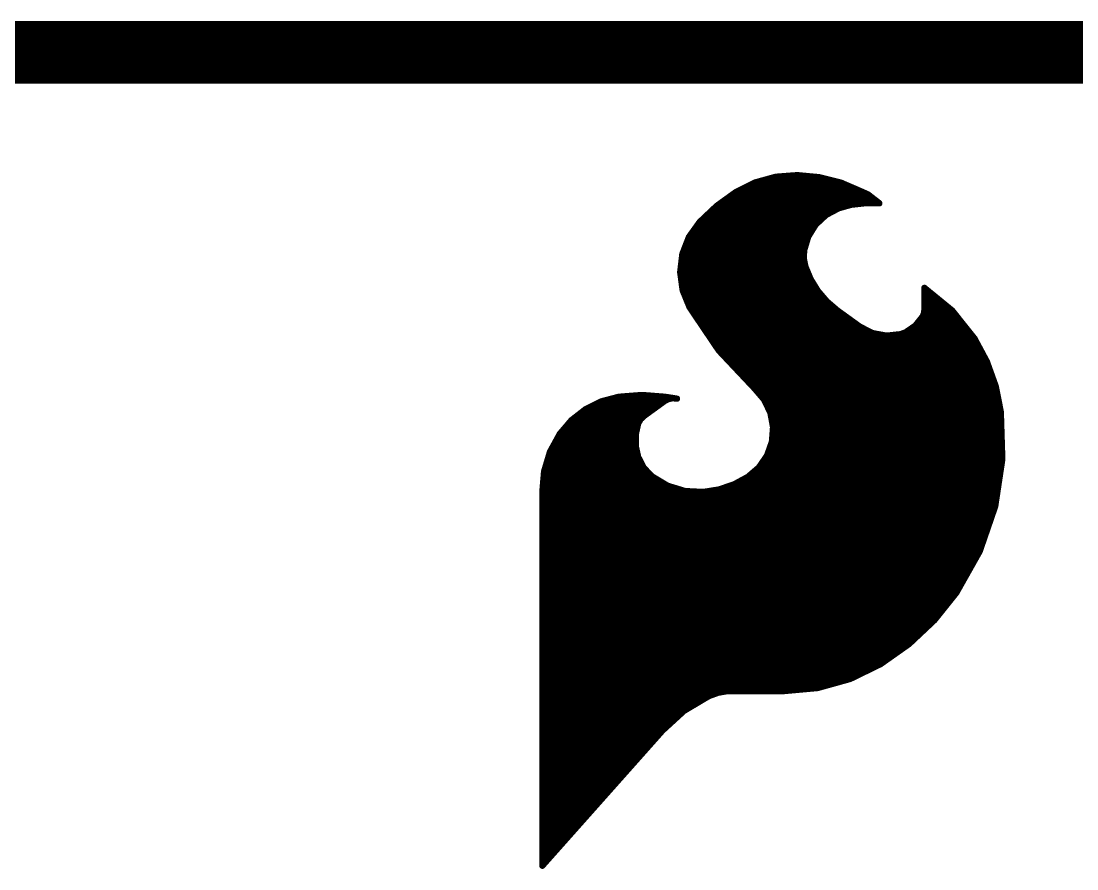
# Model space of a CAD drawing. Extents: x -30 to 77, y -19 to 28.
# Drawn here: x 10.206 to 14.487, y 24.628 to 28.067 of the extents above; entities that cross this region are included whole.
import ezdxf

# ---------------------------------------------------------------- set-up
doc = ezdxf.new("R2010")
doc.units = 0
for name, color, linetype in [('1', 12, 'CONTINUOUS'), ('16', 132, 'CONTINUOUS'), ('20', 53, 'CONTINUOUS'), ('21', 41, 'CONTINUOUS'), ('23', 53, 'CONTINUOUS')]:
    doc.layers.add(name, color=color, linetype=linetype)

msp = doc.modelspace()

# ---------------------------------------------------------------- linework, layer by layer
at = {"layer": '1', "const_width": 0.254}
msp.add_lwpolyline([(0, 27.94), (22.86, 27.94)], dxfattribs=at)
at = {"layer": '16', "const_width": 0.254}
msp.add_lwpolyline([(0, 27.94), (22.86, 27.94)], dxfattribs=at)
at = {"layer": '20', "const_width": 0.2032}
msp.add_lwpolyline([(0, 27.94), (22.86, 27.94)], dxfattribs=at)
at = {"layer": '21', "const_width": 0.0254}
for points in [[(13.2659, 27.4356), (13.1819, 27.4124)], [(13.253, 27.432), (13.4494, 27.432)], [(13.3528, 27.4422), (13.2659, 27.4356)], [(13.4428, 27.4337), (13.3528, 27.4422)], [(13.5306, 27.4117), (13.4428, 27.4337)], [(13.1819, 27.4124), (13.1039, 27.3736)], [(13.1702, 27.4066), (13.5421, 27.4066)], [(13.5535, 27.4015), (13.5306, 27.4117)], [(13.5891, 27.3863), (13.5535, 27.4015)], [(13.1039, 27.3736), (13.0262, 27.3176)], [(13.0792, 27.3558), (13.6504, 27.3558)], [(13.1192, 27.3812), (13.6007, 27.3812)], [(13.6395, 27.3642), (13.5891, 27.3863)], [(13.683, 27.3304), (13.6395, 27.3642)], [(13.0262, 27.3176), (12.9566, 27.2517)], [(13.0129, 27.305), (13.5158, 27.305)], [(13.044, 27.3304), (13.683, 27.3304)], [(13.4697, 27.2805), (13.5205, 27.3075)], [(13.5205, 27.3075), (13.5717, 27.322)], [(13.5717, 27.322), (13.6246, 27.3279)], [(13.6246, 27.3279), (13.6856, 27.3279)], [(13.6855, 27.3279), (13.683, 27.3304)], [(13.6856, 27.3279), (13.6855, 27.3279)], [(12.9861, 27.2796), (13.4687, 27.2796)], [(13.4277, 27.2413), (13.4697, 27.2805)], [(12.9566, 27.2517), (12.9135, 27.1913)], [(12.9402, 27.2288), (13.42, 27.2288)], [(12.9592, 27.2542), (13.4416, 27.2542)], [(13.3974, 27.1924), (13.4277, 27.2413)], [(12.9135, 27.1913), (12.8867, 27.1221)], [(12.9083, 27.178), (13.393, 27.178)], [(12.9221, 27.2034), (13.4042, 27.2034)], [(13.3808, 27.1374), (13.3974, 27.1924)], [(12.8985, 27.1526), (13.3854, 27.1526)], [(13.3794, 27.104), (13.3808, 27.1374)], [(12.8867, 27.1221), (12.8781, 27.0484)], [(12.8843, 27.1018), (13.3798, 27.1018)], [(12.8887, 27.1272), (13.3804, 27.1272)], [(13.3859, 27.0713), (13.3794, 27.104)], [(12.8781, 27.0484), (12.888, 26.9749)], [(12.8784, 27.051), (13.3944, 27.051)], [(12.8814, 27.0764), (13.3849, 27.0764)], [(13.4074, 27.0198), (13.3859, 27.0713)], [(12.8812, 27.0256), (13.405, 27.0256)], [(13.4367, 26.9723), (13.4074, 27.0198)], [(12.8846, 27.0002), (13.4195, 27.0002)], [(12.888, 26.9749), (12.916, 26.9062)], [(12.8881, 26.9748), (13.4352, 26.9748)], [(13.473, 26.9299), (13.4367, 26.9723)], [(13.9811, 26.8929), (13.8685, 26.985)], [(13.8685, 26.985), (13.8685, 26.8961)], [(13.8685, 26.9748), (13.881, 26.9748)], [(12.8984, 26.9494), (13.4563, 26.9494)], [(12.9088, 26.924), (13.4799, 26.924)], [(13.5154, 26.8935), (13.473, 26.9299)], [(13.8685, 26.9494), (13.912, 26.9494)], [(13.8685, 26.924), (13.9431, 26.924)], [(12.916, 26.9062), (13.0346, 26.7304)], [(12.9211, 26.8986), (13.5095, 26.8986)], [(13.6068, 26.8275), (13.5154, 26.8935)], [(13.8665, 26.8816), (13.8608, 26.8681)], [(13.8685, 26.8961), (13.8665, 26.8816)], [(13.8685, 26.8986), (13.9741, 26.8986)], [(14.0717, 26.7792), (13.9811, 26.8929)], [(12.9383, 26.8732), (13.5435, 26.8732)], [(12.9554, 26.8478), (13.5787, 26.8478)], [(13.8312, 26.8314), (13.7923, 26.8046)], [(13.8608, 26.8681), (13.8312, 26.8314)], [(13.8444, 26.8478), (14.017, 26.8478)], [(13.863, 26.8732), (13.9968, 26.8732)], [(12.9725, 26.8224), (13.6168, 26.8224)], [(12.9897, 26.797), (13.6814, 26.797)], [(13.6581, 26.8013), (13.6068, 26.8275)], [(13.7147, 26.7909), (13.6581, 26.8013)], [(13.7719, 26.797), (13.7147, 26.7909)], [(13.7923, 26.8046), (13.7719, 26.797)], [(13.7719, 26.797), (14.0575, 26.797)], [(13.8181, 26.8224), (14.0373, 26.8224)], [(13.0068, 26.7716), (14.0758, 26.7716)], [(13.0239, 26.7462), (14.0894, 26.7462)], [(14.1218, 26.6858), (14.0717, 26.7792)], [(13.0346, 26.7304), (13.1801, 26.576)], [(13.0436, 26.7208), (14.1031, 26.7208)], [(13.0676, 26.6954), (14.1167, 26.6954)], [(13.0915, 26.67), (14.1275, 26.67)], [(14.1576, 26.586), (14.1218, 26.6858)], [(13.1154, 26.6446), (14.1366, 26.6446)], [(13.1394, 26.6192), (14.1457, 26.6192)], [(13.1633, 26.5938), (14.1548, 26.5938)], [(13.1801, 26.576), (13.2184, 26.5311)], [(14.1783, 26.482), (14.1576, 26.586)], [(12.6289, 26.543), (12.559, 26.5246)], [(12.7229, 26.5504), (12.6289, 26.543)], [(12.6289, 26.543), (12.8169, 26.543)], [(12.8169, 26.543), (12.7229, 26.5504)], [(12.8144, 26.5252), (12.8301, 26.5336)], [(12.8652, 26.5354), (12.8169, 26.543)], [(12.8301, 26.5336), (12.8475, 26.5371)], [(12.8475, 26.5371), (12.8652, 26.5354)], [(13.1866, 26.5684), (14.1611, 26.5684)], [(13.2082, 26.543), (14.1662, 26.543)], [(13.2184, 26.5311), (13.2439, 26.4778)], [(12.4942, 26.4925), (12.4372, 26.4481)], [(12.4938, 26.4922), (12.7689, 26.4922)], [(12.559, 26.5246), (12.4942, 26.4925)], [(12.5449, 26.5176), (12.8039, 26.5176)], [(12.7305, 26.4643), (12.8144, 26.5252)], [(13.2248, 26.5176), (14.1712, 26.5176)], [(13.237, 26.4922), (14.1763, 26.4922)], [(12.4372, 26.4481), (12.3902, 26.3931)], [(12.4612, 26.4668), (12.7339, 26.4668)], [(12.7077, 26.4338), (12.7167, 26.4509)], [(12.7167, 26.4509), (12.7305, 26.4643)], [(13.2439, 26.4778), (13.2546, 26.4197)], [(13.2459, 26.4668), (14.1788, 26.4668)], [(14.1843, 26.2892), (14.1783, 26.482)], [(12.4098, 26.416), (12.7037, 26.416)], [(12.4314, 26.4414), (12.7117, 26.4414)], [(12.6978, 26.3893), (12.7077, 26.4338)], [(13.2546, 26.4197), (13.25, 26.3608)], [(13.2506, 26.4414), (14.1796, 26.4414)], [(13.2544, 26.416), (14.1804, 26.416)], [(12.3902, 26.3931), (12.3501, 26.3199)], [(12.3749, 26.3652), (12.6978, 26.3652)], [(12.3888, 26.3906), (12.6981, 26.3906)], [(12.6978, 26.3437), (12.6978, 26.3893)], [(13.25, 26.3608), (13.2304, 26.3051)], [(13.2504, 26.3652), (14.182, 26.3652)], [(13.2524, 26.3906), (14.1812, 26.3906)], [(12.3501, 26.3199), (12.3261, 26.24)], [(12.361, 26.3398), (12.6986, 26.3398)], [(12.7077, 26.2992), (12.6978, 26.3437)], [(13.2426, 26.3398), (14.1828, 26.3398)], [(12.3408, 26.289), (12.7129, 26.289)], [(12.3484, 26.3144), (12.7043, 26.3144)], [(12.7299, 26.2558), (12.7077, 26.2992)], [(13.2304, 26.3051), (13.197, 26.2564)], [(13.2194, 26.289), (14.1843, 26.289)], [(13.2337, 26.3144), (14.1835, 26.3144)], [(14.1555, 26.0985), (14.1843, 26.2892)], [(12.3261, 26.24), (12.3191, 26.1569)], [(12.3259, 26.2382), (12.7467, 26.2382)], [(12.3331, 26.2636), (12.7259, 26.2636)], [(12.7636, 26.2204), (12.7299, 26.2558)], [(13.197, 26.2564), (13.1522, 26.2179)], [(13.1759, 26.2382), (14.1766, 26.2382)], [(13.202, 26.2636), (14.1805, 26.2636)], [(12.3238, 26.2128), (12.7762, 26.2128)], [(12.827, 26.1822), (12.7636, 26.2204)], [(13.1522, 26.2179), (13.0958, 26.1875)], [(13.1427, 26.2128), (14.1728, 26.2128)], [(12.3191, 26.1569), (12.3191, 24.6405)], [(12.3195, 26.162), (12.8932, 26.162)], [(12.3217, 26.1874), (12.8184, 26.1874)], [(12.8978, 26.1606), (12.827, 26.1822)], [(12.9718, 26.1569), (12.8978, 26.1606)], [(13.0351, 26.167), (12.9718, 26.1569)], [(13.0038, 26.162), (14.1651, 26.162)], [(13.0958, 26.1875), (13.0351, 26.167)], [(13.0955, 26.1874), (14.1689, 26.1874)], [(12.3191, 26.1366), (14.1612, 26.1366)], [(12.3191, 26.1112), (14.1574, 26.1112)], [(12.3191, 26.0858), (14.1511, 26.0858)], [(12.3191, 26.0604), (14.1424, 26.0604)], [(14.0927, 25.9161), (14.1555, 26.0985)], [(12.3191, 26.035), (14.1336, 26.035)], [(12.3191, 26.0096), (14.1249, 26.0096)], [(12.3191, 25.9842), (14.1161, 25.9842)], [(12.3191, 25.9588), (14.1074, 25.9588)], [(12.3191, 25.9334), (14.0986, 25.9334)], [(12.3191, 25.908), (14.0881, 25.908)], [(13.998, 25.748), (14.0927, 25.9161)], [(12.3191, 25.8826), (14.0738, 25.8826)], [(12.3191, 25.8572), (14.0595, 25.8572)], [(12.3191, 25.8318), (14.0452, 25.8318)], [(12.3191, 25.8064), (14.0309, 25.8064)], [(12.3191, 25.781), (14.0166, 25.781)], [(12.3191, 25.7556), (14.0023, 25.7556)], [(12.3191, 25.7302), (13.9838, 25.7302)], [(13.9096, 25.6373), (13.998, 25.748)], [(12.3191, 25.7048), (13.9635, 25.7048)], [(12.3191, 25.6794), (13.9432, 25.6794)], [(12.3191, 25.654), (13.9229, 25.654)], [(13.8064, 25.5401), (13.9096, 25.6373)], [(12.3191, 25.6286), (13.9003, 25.6286)], [(12.3191, 25.6032), (13.8734, 25.6032)], [(12.3191, 25.5778), (13.8464, 25.5778)], [(12.3191, 25.5524), (13.8195, 25.5524)], [(12.3191, 25.527), (13.7879, 25.527)], [(13.6907, 25.4584), (13.8064, 25.5401)], [(12.3191, 25.5016), (13.7519, 25.5016)], [(12.3191, 25.4762), (13.7159, 25.4762)], [(12.3191, 25.4508), (13.6751, 25.4508)], [(12.3191, 25.4254), (13.623, 25.4254)], [(13.5677, 25.3984), (13.6907, 25.4584)], [(12.3191, 25.4), (13.5709, 25.4)], [(13.4358, 25.3616), (13.5677, 25.3984)], [(12.3191, 25.3746), (13.4824, 25.3746)], [(12.3191, 25.3492), (13.2995, 25.3492)], [(12.9947, 25.3289), (13.0319, 25.3424)], [(13.0319, 25.3424), (13.0709, 25.3492)], [(13.0709, 25.3492), (13.2995, 25.3492)], [(13.2995, 25.3492), (13.4358, 25.3616)], [(12.3191, 25.3238), (12.9861, 25.3238)], [(12.3191, 25.2984), (12.9434, 25.2984)], [(12.8935, 25.2687), (12.9947, 25.3289)], [(12.3191, 25.273), (12.9007, 25.273)], [(12.3191, 25.2476), (12.8704, 25.2476)], [(12.8067, 25.1892), (12.8935, 25.2687)], [(12.3191, 25.2222), (12.8427, 25.2222)], [(12.3191, 25.1968), (12.815, 25.1968)], [(12.3191, 24.6405), (12.8067, 25.1892)], [(12.3191, 25.1714), (12.7909, 25.1714)], [(12.3191, 25.146), (12.7683, 25.146)], [(12.3191, 25.1206), (12.7457, 25.1206)], [(12.3191, 25.0952), (12.7232, 25.0952)], [(12.3191, 25.0698), (12.7006, 25.0698)], [(12.3191, 25.0444), (12.678, 25.0444)], [(12.3191, 25.019), (12.6555, 25.019)], [(12.3191, 24.9936), (12.6329, 24.9936)], [(12.3191, 24.9682), (12.6103, 24.9682)], [(12.3191, 24.9428), (12.5877, 24.9428)], [(12.3191, 24.9174), (12.5652, 24.9174)], [(12.3191, 24.892), (12.5426, 24.892)], [(12.3191, 24.8666), (12.52, 24.8666)], [(12.3191, 24.8412), (12.4975, 24.8412)], [(12.3191, 24.8158), (12.4749, 24.8158)], [(12.3191, 24.7904), (12.4523, 24.7904)], [(12.3191, 24.765), (12.4297, 24.765)], [(12.3191, 24.7396), (12.4072, 24.7396)], [(12.3191, 24.7142), (12.3846, 24.7142)], [(12.3191, 24.6888), (12.362, 24.6888)], [(12.3191, 24.6634), (12.3394, 24.6634)]]:
    msp.add_lwpolyline(points, dxfattribs=at)
at = {"layer": '21', "const_width": 0.0127}
for points in [[(13.253, 27.4384, 1), (13.253, 27.4257)], [(13.2654, 27.4419, 1), (13.2664, 27.4292)], [(13.2676, 27.4295, 1), (13.2642, 27.4417)], [(13.3534, 27.4485, 1), (13.3522, 27.4359)], [(13.3533, 27.4359, 1), (13.3523, 27.4485)], [(13.4444, 27.4398, 1), (13.4413, 27.4275)], [(13.4422, 27.4273, 1), (13.4435, 27.44)], [(13.4494, 27.4257, 1), (13.4494, 27.4384)], [(13.1702, 27.413, 1), (13.1702, 27.4002)], [(13.1802, 27.4185, 1), (13.1836, 27.4063)], [(13.1847, 27.4067, 1), (13.1791, 27.4181)], [(13.5332, 27.4175, 1), (13.528, 27.4059)], [(13.5291, 27.4055, 1), (13.5321, 27.4179)], [(13.5421, 27.4002, 1), (13.5421, 27.413)], [(13.556, 27.4073, 1), (13.551, 27.3957)], [(13.5509, 27.3957, 1), (13.5561, 27.4073)], [(13.0792, 27.3622, 1), (13.0792, 27.3495)], [(13.1011, 27.3793, 1), (13.1067, 27.3679)], [(13.1076, 27.3684, 1), (13.1002, 27.3788)], [(13.1192, 27.3876, 1), (13.1192, 27.3748)], [(13.5916, 27.3921, 1), (13.5866, 27.3805)], [(13.5866, 27.3805, 1), (13.5916, 27.3921)], [(13.6007, 27.3748, 1), (13.6007, 27.3876)], [(13.6434, 27.3692, 1), (13.6356, 27.3592)], [(13.637, 27.3584, 1), (13.6421, 27.37)], [(13.6504, 27.3495, 1), (13.6504, 27.3622)], [(13.0129, 27.3114, 1), (13.0129, 27.2986)], [(13.0225, 27.3227, 1), (13.0299, 27.3124)], [(13.0306, 27.3129, 1), (13.0218, 27.3222)], [(13.044, 27.3368, 1), (13.044, 27.324)], [(13.5188, 27.3136, 1), (13.5222, 27.3014)], [(13.5158, 27.2986, 1), (13.5158, 27.3114)], [(13.5235, 27.3019, 1), (13.5175, 27.3131)], [(13.571, 27.3283, 1), (13.5724, 27.3157)], [(13.5734, 27.3159, 1), (13.57, 27.3281)], [(13.6246, 27.3343, 1), (13.6246, 27.3215)], [(13.6253, 27.3216, 1), (13.6239, 27.3342)], [(13.6875, 27.3349, 1), (13.6785, 27.3259)], [(13.6791, 27.3254, 1), (13.6869, 27.3354)], [(13.6855, 27.3343, 1), (13.6855, 27.3215)], [(13.681, 27.3234, 1), (13.69, 27.3324)], [(13.683, 27.324, 1), (13.683, 27.3368)], [(13.6856, 27.3215, 1), (13.6856, 27.3343)], [(13.6856, 27.3215, 1), (13.6856, 27.3343)], [(12.9861, 27.286, 1), (12.9861, 27.2733)], [(13.4668, 27.2861, 1), (13.4727, 27.2749)], [(13.4741, 27.2759, 1), (13.4654, 27.2852)], [(13.4687, 27.2733, 1), (13.4687, 27.286)], [(12.9402, 27.2352, 1), (12.9402, 27.2224)], [(12.9522, 27.2563, 1), (12.961, 27.2471)], [(12.9618, 27.248, 1), (12.9514, 27.2554)], [(12.9592, 27.2606, 1), (12.9592, 27.2478)], [(13.42, 27.2224, 1), (13.42, 27.2352)], [(13.4234, 27.2459, 1), (13.4321, 27.2366)], [(13.4331, 27.2379, 1), (13.4223, 27.2446)], [(13.4416, 27.2478, 1), (13.4416, 27.2606)], [(12.9083, 27.1844, 1), (12.9083, 27.1716)], [(12.9083, 27.195, 1), (12.9186, 27.1876)], [(12.9194, 27.189, 1), (12.9075, 27.1936)], [(12.9221, 27.2098, 1), (12.9221, 27.1971)], [(13.392, 27.1958, 1), (13.4028, 27.1891)], [(13.4035, 27.1906, 1), (13.3913, 27.1943)], [(13.393, 27.1716, 1), (13.393, 27.1844)], [(13.4042, 27.1971, 1), (13.4042, 27.2098)], [(12.8985, 27.159, 1), (12.8985, 27.1462)], [(13.3871, 27.1371, 1), (13.3745, 27.1377)], [(13.3747, 27.1392, 1), (13.3869, 27.1356)], [(13.3854, 27.1462, 1), (13.3854, 27.159)], [(12.8843, 27.1082, 1), (12.8843, 27.0954)], [(12.8808, 27.1244, 1), (12.8927, 27.1198)], [(12.893, 27.1214, 1), (12.8804, 27.1229)], [(12.8887, 27.1336, 1), (12.8887, 27.1209)], [(13.373, 27.1043, 1), (13.3857, 27.1038)], [(13.3856, 27.1053, 1), (13.3732, 27.1028)], [(13.3798, 27.0954, 1), (13.3798, 27.1082)], [(13.3804, 27.1209, 1), (13.3804, 27.1336)], [(12.8844, 27.0493, 1), (12.8718, 27.0476)], [(12.8784, 27.0574, 1), (12.8784, 27.0447)], [(12.8814, 27.0828, 1), (12.8814, 27.07)], [(13.3918, 27.0737, 1), (13.38, 27.0689)], [(13.3797, 27.0701, 1), (13.3921, 27.0725)], [(13.3849, 27.07, 1), (13.3849, 27.0828)], [(13.3944, 27.0447, 1), (13.3944, 27.0574)], [(12.8718, 27.0492, 1), (12.8844, 27.0477)], [(12.8812, 27.032, 1), (12.8812, 27.0192)], [(13.4128, 27.0231, 1), (13.402, 27.0165)], [(13.4015, 27.0173, 1), (13.4132, 27.0222)], [(13.405, 27.0192, 1), (13.405, 27.032)], [(12.8846, 27.0066, 1), (12.8846, 26.9938)], [(12.8939, 26.9773, 1), (12.8822, 26.9725)], [(12.8881, 26.9812, 1), (12.8881, 26.9685)], [(12.8817, 26.9741, 1), (12.8943, 26.9758)], [(13.4195, 26.9938, 1), (13.4195, 27.0066)], [(13.4415, 26.9764, 1), (13.4319, 26.9682)], [(13.4313, 26.969, 1), (13.4421, 26.9756)], [(13.4352, 26.9685, 1), (13.4352, 26.9812)], [(13.8725, 26.9899, 1), (13.8645, 26.9801)], [(13.8749, 26.985, 1), (13.8622, 26.985)], [(13.8685, 26.9812, 1), (13.8685, 26.9685)], [(13.881, 26.9685, 1), (13.881, 26.9812)], [(12.8984, 26.9558, 1), (12.8984, 26.943)], [(12.9088, 26.9304, 1), (12.9088, 26.9177)], [(13.4563, 26.943, 1), (13.4563, 26.9558)], [(13.4772, 26.9347, 1), (13.4689, 26.9251)], [(13.4682, 26.9258, 1), (13.4779, 26.934)], [(13.4799, 26.9177, 1), (13.4799, 26.9304)], [(13.8685, 26.9558, 1), (13.8685, 26.943)], [(13.8685, 26.9304, 1), (13.8685, 26.9177)], [(13.912, 26.943, 1), (13.912, 26.9558)], [(13.9431, 26.9177, 1), (13.9431, 26.9304)], [(12.9213, 26.9098, 1), (12.9107, 26.9026)], [(12.9101, 26.9038, 1), (12.9219, 26.9086)], [(12.9211, 26.905, 1), (12.9211, 26.8923)], [(12.9383, 26.8796, 1), (12.9383, 26.8668)], [(13.5191, 26.8986, 1), (13.5117, 26.8884)], [(13.5095, 26.8923, 1), (13.5095, 26.905)], [(13.5113, 26.8887, 1), (13.5195, 26.8983)], [(13.5435, 26.8668, 1), (13.5435, 26.8796)], [(13.863, 26.8796, 1), (13.863, 26.8668)], [(13.8602, 26.8824, 1), (13.8728, 26.8807)], [(13.8724, 26.8791, 1), (13.8607, 26.8841)], [(13.8685, 26.905, 1), (13.8685, 26.8923)], [(13.8622, 26.8961, 1), (13.8749, 26.8961)], [(13.8748, 26.8952, 1), (13.8622, 26.897)], [(13.9741, 26.8923, 1), (13.9741, 26.905)], [(13.986, 26.8969, 1), (13.9761, 26.889)], [(13.977, 26.888, 1), (13.9851, 26.8978)], [(13.9968, 26.8668, 1), (13.9968, 26.8796)], [(12.9554, 26.8542, 1), (12.9554, 26.8415)], [(13.5787, 26.8415, 1), (13.5787, 26.8542)], [(13.8348, 26.8261, 1), (13.8276, 26.8366)], [(13.8444, 26.8542, 1), (13.8444, 26.8415)], [(13.855, 26.8706, 1), (13.8666, 26.8656)], [(13.8657, 26.8641, 1), (13.8559, 26.8721)], [(14.017, 26.8415, 1), (14.017, 26.8542)], [(12.9725, 26.8288, 1), (12.9725, 26.8161)], [(12.9897, 26.8034, 1), (12.9897, 26.7906)], [(13.6097, 26.8332, 1), (13.6039, 26.8218)], [(13.6031, 26.8224, 1), (13.6105, 26.8326)], [(13.6168, 26.8161, 1), (13.6168, 26.8288)], [(13.6592, 26.8076, 1), (13.6569, 26.7951)], [(13.6552, 26.7957, 1), (13.661, 26.807)], [(13.6814, 26.7906, 1), (13.6814, 26.8034)], [(13.714, 26.7972, 1), (13.7153, 26.7845)], [(13.7135, 26.7846, 1), (13.7158, 26.7971)], [(13.7719, 26.8034, 1), (13.7719, 26.7906)], [(13.7697, 26.803, 1), (13.7741, 26.791)], [(13.7726, 26.7907, 1), (13.7712, 26.8033)], [(13.7887, 26.8098, 1), (13.7959, 26.7994)], [(13.7945, 26.7986, 1), (13.7901, 26.8106)], [(13.8181, 26.8288, 1), (13.8181, 26.8161)], [(13.8262, 26.8354, 1), (13.8361, 26.8274)], [(14.0373, 26.8161, 1), (14.0373, 26.8288)], [(14.0575, 26.7906, 1), (14.0575, 26.8034)], [(13.0068, 26.778, 1), (13.0068, 26.7653)], [(13.0239, 26.7526, 1), (13.0239, 26.7399)], [(14.0773, 26.7822, 1), (14.0661, 26.7762)], [(14.0667, 26.7752, 1), (14.0767, 26.7832)], [(14.0758, 26.7653, 1), (14.0758, 26.778)], [(14.0894, 26.7399, 1), (14.0894, 26.7526)], [(13.0392, 26.7347, 1), (13.03, 26.726)], [(13.0294, 26.7268, 1), (13.0399, 26.7339)], [(13.0436, 26.7272, 1), (13.0436, 26.7144)], [(14.1031, 26.7144, 1), (14.1031, 26.7272)], [(13.0676, 26.7018, 1), (13.0676, 26.6891)], [(13.0915, 26.6764, 1), (13.0915, 26.6637)], [(14.1278, 26.6879, 1), (14.1159, 26.6836)], [(14.1162, 26.6828, 1), (14.1274, 26.6888)], [(14.1167, 26.6891, 1), (14.1167, 26.7018)], [(14.1275, 26.6637, 1), (14.1275, 26.6764)], [(13.1154, 26.651, 1), (13.1154, 26.6382)], [(13.1394, 26.6256, 1), (13.1394, 26.6129)], [(14.1366, 26.6382, 1), (14.1366, 26.651)], [(14.1457, 26.6129, 1), (14.1457, 26.6256)], [(13.1633, 26.6002, 1), (13.1633, 26.5875)], [(13.1849, 26.5801, 1), (13.1753, 26.5719)], [(13.1755, 26.5716, 1), (13.1847, 26.5804)], [(14.1639, 26.5872, 1), (14.1514, 26.5847)], [(14.1517, 26.5838, 1), (14.1636, 26.5881)], [(14.1548, 26.5875, 1), (14.1548, 26.6002)], [(12.6289, 26.5494, 1), (12.6289, 26.5367)], [(12.6284, 26.5493, 1), (12.6294, 26.5367)], [(12.6305, 26.5369, 1), (12.6273, 26.5491)], [(12.7234, 26.5567, 1), (12.7224, 26.544)], [(12.7234, 26.544, 1), (12.7224, 26.5567)], [(12.8179, 26.5493, 1), (12.8159, 26.5367)], [(12.8164, 26.5367, 1), (12.8174, 26.5493)], [(12.8169, 26.5367, 1), (12.8169, 26.5494)], [(12.8288, 26.5398, 1), (12.8313, 26.5274)], [(12.8331, 26.528, 1), (12.8271, 26.5392)], [(12.8481, 26.5434, 1), (12.8469, 26.5308)], [(12.8488, 26.5309, 1), (12.8462, 26.5433)], [(12.8642, 26.5291, 1), (12.8662, 26.5417)], [(12.8646, 26.5291, 1), (12.8658, 26.5417)], [(13.1866, 26.5748, 1), (13.1866, 26.562)], [(13.2082, 26.5494, 1), (13.2082, 26.5367)], [(13.2242, 26.5338, 1), (13.2127, 26.5283)], [(14.1611, 26.562, 1), (14.1611, 26.5748)], [(14.1662, 26.5367, 1), (14.1662, 26.5494)], [(12.4938, 26.4986, 1), (12.4938, 26.4858)], [(12.4914, 26.4982, 1), (12.497, 26.4868)], [(12.4981, 26.4875, 1), (12.4903, 26.4975)], [(12.5449, 26.524, 1), (12.5449, 26.5113)], [(12.5574, 26.5307, 1), (12.5606, 26.5184)], [(12.5618, 26.5189, 1), (12.5562, 26.5303)], [(12.7689, 26.4858, 1), (12.7689, 26.4986)], [(12.8039, 26.5113, 1), (12.8039, 26.524)], [(12.8114, 26.5308, 1), (12.8174, 26.5196)], [(12.8181, 26.5201, 1), (12.8107, 26.5303)], [(13.2136, 26.5269, 1), (13.2233, 26.5352)], [(13.2248, 26.524, 1), (13.2248, 26.5113)], [(13.237, 26.4986, 1), (13.237, 26.4858)], [(14.1712, 26.5113, 1), (14.1712, 26.524)], [(14.1763, 26.4858, 1), (14.1763, 26.4986)], [(12.4333, 26.4531, 1), (12.4411, 26.4431)], [(12.442, 26.444, 1), (12.4323, 26.4522)], [(12.4612, 26.4732, 1), (12.4612, 26.4605)], [(12.7123, 26.4554, 1), (12.7211, 26.4463)], [(12.7223, 26.4479, 1), (12.7111, 26.4538)], [(12.7268, 26.4694, 1), (12.7342, 26.4592)], [(12.7349, 26.4598, 1), (12.7261, 26.4688)], [(12.7339, 26.4605, 1), (12.7339, 26.4732)], [(13.2501, 26.4789, 1), (13.2376, 26.4766)], [(13.2381, 26.475, 1), (13.2496, 26.4805)], [(13.2459, 26.4732, 1), (13.2459, 26.4605)], [(14.1846, 26.4822, 1), (14.172, 26.4818)], [(14.1721, 26.4808, 1), (14.1845, 26.4832)], [(14.1788, 26.4605, 1), (14.1788, 26.4732)], [(12.4098, 26.4224, 1), (12.4098, 26.4096)], [(12.4314, 26.4478, 1), (12.4314, 26.4351)], [(12.7021, 26.4368, 1), (12.7133, 26.4308)], [(12.7139, 26.4324, 1), (12.7015, 26.4352)], [(12.7037, 26.4096, 1), (12.7037, 26.4224)], [(12.7117, 26.4351, 1), (12.7117, 26.4478)], [(13.2506, 26.4478, 1), (13.2506, 26.4351)], [(13.2544, 26.4224, 1), (13.2544, 26.4096)], [(13.261, 26.4192, 1), (13.2483, 26.4202)], [(13.2484, 26.4185, 1), (13.2609, 26.4208)], [(14.1796, 26.4351, 1), (14.1796, 26.4478)], [(14.1804, 26.4096, 1), (14.1804, 26.4224)], [(12.3749, 26.3716, 1), (12.3749, 26.3589)], [(12.3888, 26.397, 1), (12.3888, 26.3843)], [(12.3854, 26.3972, 1), (12.395, 26.389)], [(12.3958, 26.39, 1), (12.3846, 26.3962)], [(12.7041, 26.3893, 1), (12.6914, 26.3893)], [(12.6916, 26.3907, 1), (12.704, 26.3879)], [(12.6978, 26.3589, 1), (12.6978, 26.3716)], [(12.6981, 26.3843, 1), (12.6981, 26.397)], [(13.2504, 26.3716, 1), (13.2504, 26.3589)], [(13.256, 26.3587, 1), (13.2441, 26.3629)], [(13.2524, 26.397, 1), (13.2524, 26.3843)], [(14.1812, 26.3843, 1), (14.1812, 26.397)], [(14.182, 26.3589, 1), (14.182, 26.3716)], [(12.3562, 26.3181, 1), (12.344, 26.3218)], [(12.361, 26.3462, 1), (12.361, 26.3334)], [(12.6914, 26.3437, 1), (12.7041, 26.3437)], [(12.704, 26.3451, 1), (12.6916, 26.3423)], [(12.6986, 26.3334, 1), (12.6986, 26.3462)], [(13.2426, 26.3462, 1), (13.2426, 26.3334)], [(13.2437, 26.3613, 1), (13.2564, 26.3603)], [(14.1828, 26.3334, 1), (14.1828, 26.3462)], [(12.3408, 26.2954, 1), (12.3408, 26.2827)], [(12.3484, 26.3208, 1), (12.3484, 26.3081)], [(12.3445, 26.323, 1), (12.3557, 26.3169)], [(12.7134, 26.3021, 1), (12.702, 26.2963)], [(12.7015, 26.2978, 1), (12.7139, 26.3006)], [(12.7043, 26.3081, 1), (12.7043, 26.3208)], [(12.7129, 26.2827, 1), (12.7129, 26.2954)], [(13.2194, 26.2954, 1), (13.2194, 26.2827)], [(13.2244, 26.3072, 1), (13.2364, 26.303)], [(13.2356, 26.3015, 1), (13.2252, 26.3087)], [(13.2337, 26.3208, 1), (13.2337, 26.3081)], [(14.178, 26.289, 1), (14.1907, 26.2894)], [(14.1906, 26.2882, 1), (14.1781, 26.2901)], [(14.1835, 26.3081, 1), (14.1835, 26.3208)], [(14.1843, 26.2827, 1), (14.1843, 26.2954)], [(12.3259, 26.2446, 1), (12.3259, 26.2319)], [(12.3324, 26.2395, 1), (12.3197, 26.2406)], [(12.32, 26.2419, 1), (12.3321, 26.2382)], [(12.3331, 26.27, 1), (12.3331, 26.2572)], [(12.7345, 26.2601, 1), (12.7253, 26.2514)], [(12.7243, 26.2529, 1), (12.7356, 26.2586)], [(12.7259, 26.2572, 1), (12.7259, 26.27)], [(12.7467, 26.2319, 1), (12.7467, 26.2446)], [(13.1759, 26.2446, 1), (13.1759, 26.2319)], [(13.1918, 26.2599, 1), (13.2023, 26.2528)], [(13.2012, 26.2515, 1), (13.1929, 26.2612)], [(13.202, 26.27, 1), (13.202, 26.2572)], [(14.1766, 26.2319, 1), (14.1766, 26.2446)], [(14.1805, 26.2572, 1), (14.1805, 26.27)], [(12.3238, 26.2192, 1), (12.3238, 26.2065)], [(12.7669, 26.2258, 1), (12.7603, 26.215)], [(12.759, 26.216, 1), (12.7682, 26.2248)], [(12.7762, 26.2065, 1), (12.7762, 26.2192)], [(13.1427, 26.2192, 1), (13.1427, 26.2065)], [(13.1481, 26.2227, 1), (13.1563, 26.2131)], [(13.1552, 26.2123, 1), (13.1492, 26.2235)], [(14.1728, 26.2065, 1), (14.1728, 26.2192)], [(12.3255, 26.1569, 1), (12.3128, 26.1569)], [(12.3128, 26.1574, 1), (12.3254, 26.1564)], [(12.3195, 26.1684, 1), (12.3195, 26.1557)], [(12.3217, 26.1938, 1), (12.3217, 26.181)], [(12.8184, 26.181, 1), (12.8184, 26.1938)], [(12.8289, 26.1883, 1), (12.8252, 26.1761)], [(12.8237, 26.1767, 1), (12.8303, 26.1876)], [(12.8982, 26.1669, 1), (12.8975, 26.1542)], [(12.8932, 26.1557, 1), (12.8932, 26.1684)], [(12.896, 26.1545, 1), (12.8997, 26.1666)], [(12.9708, 26.1632, 1), (12.9728, 26.1506)], [(12.9715, 26.1506, 1), (12.9721, 26.1632)], [(13.0038, 26.1684, 1), (13.0038, 26.1557)], [(13.0331, 26.173, 1), (13.0371, 26.161)], [(13.0361, 26.1607, 1), (13.0341, 26.1732)], [(13.0955, 26.1938, 1), (13.0955, 26.181)], [(13.0928, 26.1931, 1), (13.0988, 26.1819)], [(13.0978, 26.1815, 1), (13.0938, 26.1935)], [(14.1651, 26.1557, 1), (14.1651, 26.1684)], [(14.1689, 26.181, 1), (14.1689, 26.1938)], [(12.3191, 26.143, 1), (12.3191, 26.1303)], [(12.3191, 26.1176, 1), (12.3191, 26.1048)], [(14.1574, 26.1048, 1), (14.1574, 26.1176)], [(14.1612, 26.1303, 1), (14.1612, 26.143)], [(12.3191, 26.0922, 1), (12.3191, 26.0795)], [(12.3191, 26.0668, 1), (12.3191, 26.0541)], [(14.1424, 26.0541, 1), (14.1424, 26.0668)], [(14.1492, 26.0994, 1), (14.1618, 26.0975)], [(14.1615, 26.0964, 1), (14.1495, 26.1005)], [(14.1511, 26.0795, 1), (14.1511, 26.0922)], [(12.3191, 26.0414, 1), (12.3191, 26.0286)], [(14.1336, 26.0286, 1), (14.1336, 26.0414)], [(12.3191, 26.016, 1), (12.3191, 26.0033)], [(12.3191, 25.9906, 1), (12.3191, 25.9779)], [(14.1161, 25.9779, 1), (14.1161, 25.9906)], [(14.1249, 26.0033, 1), (14.1249, 26.016)], [(12.3191, 25.9652, 1), (12.3191, 25.9524)], [(12.3191, 25.9398, 1), (12.3191, 25.9271)], [(14.0986, 25.9271, 1), (14.0986, 25.9398)], [(14.1074, 25.9524, 1), (14.1074, 25.9652)], [(12.3191, 25.9144, 1), (12.3191, 25.9017)], [(14.0867, 25.9181, 1), (14.0987, 25.914)], [(14.0982, 25.913, 1), (14.0871, 25.9192)], [(14.0881, 25.9017, 1), (14.0881, 25.9144)], [(12.3191, 25.889, 1), (12.3191, 25.8762)], [(12.3191, 25.8636, 1), (12.3191, 25.8509)], [(14.0595, 25.8509, 1), (14.0595, 25.8636)], [(14.0738, 25.8762, 1), (14.0738, 25.889)], [(12.3191, 25.8382, 1), (12.3191, 25.8255)], [(12.3191, 25.8128, 1), (12.3191, 25.8)], [(14.0309, 25.8, 1), (14.0309, 25.8128)], [(14.0452, 25.8255, 1), (14.0452, 25.8382)], [(12.3191, 25.7874, 1), (12.3191, 25.7747)], [(14.0166, 25.7747, 1), (14.0166, 25.7874)], [(12.3191, 25.762, 1), (12.3191, 25.7492)], [(12.3191, 25.7366, 1), (12.3191, 25.7238)], [(13.9838, 25.7238, 1), (13.9838, 25.7366)], [(13.9925, 25.7511, 1), (14.0035, 25.7449)], [(14.003, 25.744, 1), (13.993, 25.752)], [(14.0023, 25.7492, 1), (14.0023, 25.762)], [(12.3191, 25.7112, 1), (12.3191, 25.6985)], [(12.3191, 25.6858, 1), (12.3191, 25.673)], [(13.9432, 25.673, 1), (13.9432, 25.6858)], [(13.9635, 25.6985, 1), (13.9635, 25.7112)], [(12.3191, 25.6604, 1), (12.3191, 25.6476)], [(13.9046, 25.6413, 1), (13.9145, 25.6333)], [(13.9139, 25.6327, 1), (13.9052, 25.6419)], [(13.9229, 25.6476, 1), (13.9229, 25.6604)], [(12.3191, 25.635, 1), (12.3191, 25.6223)], [(12.3191, 25.6096, 1), (12.3191, 25.5968)], [(13.8734, 25.5968, 1), (13.8734, 25.6096)], [(13.9003, 25.6223, 1), (13.9003, 25.635)], [(12.3191, 25.5842, 1), (12.3191, 25.5714)], [(12.3191, 25.5588, 1), (12.3191, 25.5461)], [(13.8195, 25.5461, 1), (13.8195, 25.5588)], [(13.8464, 25.5714, 1), (13.8464, 25.5842)], [(12.3191, 25.5334, 1), (12.3191, 25.5206)], [(13.7879, 25.5206, 1), (13.7879, 25.5334)], [(13.8021, 25.5447, 1), (13.8108, 25.5355)], [(13.8101, 25.5349, 1), (13.8028, 25.5453)], [(12.3191, 25.508, 1), (12.3191, 25.4952)], [(12.3191, 25.4826, 1), (12.3191, 25.4699)], [(13.7159, 25.4699, 1), (13.7159, 25.4826)], [(13.7519, 25.4952, 1), (13.7519, 25.508)], [(12.3191, 25.4572, 1), (12.3191, 25.4444)], [(12.3191, 25.4318, 1), (12.3191, 25.419)], [(13.623, 25.419, 1), (13.623, 25.4318)], [(13.6751, 25.4444, 1), (13.6751, 25.4572)], [(13.687, 25.4636, 1), (13.6944, 25.4532)], [(13.6935, 25.4527, 1), (13.6879, 25.4641)], [(12.3191, 25.4064, 1), (12.3191, 25.3937)], [(13.5649, 25.4041, 1), (13.5704, 25.3927)], [(13.5694, 25.3923, 1), (13.566, 25.4045)], [(13.5709, 25.3937, 1), (13.5709, 25.4064)], [(12.3191, 25.381, 1), (12.3191, 25.3682)], [(12.3191, 25.3556, 1), (12.3191, 25.3428)], [(13.0308, 25.3486, 1), (13.033, 25.3361)], [(13.0341, 25.3364, 1), (13.0298, 25.3483)], [(13.0709, 25.3556, 1), (13.0709, 25.3428)], [(13.072, 25.3429, 1), (13.0698, 25.3555)], [(13.2989, 25.3555, 1), (13.3001, 25.3429)], [(13.2995, 25.3428, 1), (13.2995, 25.3556)], [(13.2995, 25.3428, 1), (13.2995, 25.3556)], [(13.4341, 25.3677, 1), (13.4375, 25.3555)], [(13.4364, 25.3553, 1), (13.4352, 25.3679)], [(13.4824, 25.3682, 1), (13.4824, 25.381)], [(12.3191, 25.3302, 1), (12.3191, 25.3175)], [(12.3191, 25.3048, 1), (12.3191, 25.292)], [(12.9434, 25.292, 1), (12.9434, 25.3048)], [(12.9861, 25.3175, 1), (12.9861, 25.3302)], [(12.9925, 25.3349, 1), (12.9969, 25.3229)], [(12.9979, 25.3234, 1), (12.9915, 25.3344)], [(12.3191, 25.2794, 1), (12.3191, 25.2666)], [(12.3191, 25.254, 1), (12.3191, 25.2413)], [(12.8704, 25.2413, 1), (12.8704, 25.254)], [(12.8903, 25.2742, 1), (12.8967, 25.2633)], [(12.8978, 25.2641, 1), (12.8892, 25.2734)], [(12.9007, 25.2666, 1), (12.9007, 25.2794)], [(12.3191, 25.2286, 1), (12.3191, 25.2158)], [(12.8427, 25.2158, 1), (12.8427, 25.2286)], [(12.3191, 25.2032, 1), (12.3191, 25.1904)], [(12.3191, 25.1778, 1), (12.3191, 25.1651)], [(12.7909, 25.1651, 1), (12.7909, 25.1778)], [(12.8024, 25.1939, 1), (12.811, 25.1845)], [(12.8114, 25.185, 1), (12.802, 25.1934)], [(12.815, 25.1904, 1), (12.815, 25.2032)], [(12.3191, 25.1524, 1), (12.3191, 25.1396)], [(12.3191, 25.127, 1), (12.3191, 25.1142)], [(12.7457, 25.1142, 1), (12.7457, 25.127)], [(12.7683, 25.1396, 1), (12.7683, 25.1524)], [(12.3191, 25.1016, 1), (12.3191, 25.0889)], [(12.7232, 25.0889, 1), (12.7232, 25.1016)], [(12.3191, 25.0762, 1), (12.3191, 25.0634)], [(12.3191, 25.0508, 1), (12.3191, 25.038)], [(12.678, 25.038, 1), (12.678, 25.0508)], [(12.7006, 25.0634, 1), (12.7006, 25.0762)], [(12.3191, 25.0254, 1), (12.3191, 25.0127)], [(12.3191, 25, 1), (12.3191, 24.9872)], [(12.6329, 24.9872, 1), (12.6329, 25)], [(12.6555, 25.0127, 1), (12.6555, 25.0254)], [(12.3191, 24.9746, 1), (12.3191, 24.9618)], [(12.6103, 24.9618, 1), (12.6103, 24.9746)], [(12.3191, 24.9492, 1), (12.3191, 24.9365)], [(12.3191, 24.9238, 1), (12.3191, 24.911)], [(12.5652, 24.911, 1), (12.5652, 24.9238)], [(12.5877, 24.9365, 1), (12.5877, 24.9492)], [(12.3191, 24.8984, 1), (12.3191, 24.8856)], [(12.3191, 24.873, 1), (12.3191, 24.8603)], [(12.52, 24.8603, 1), (12.52, 24.873)], [(12.5426, 24.8856, 1), (12.5426, 24.8984)], [(12.3191, 24.8476, 1), (12.3191, 24.8348)], [(12.4975, 24.8348, 1), (12.4975, 24.8476)], [(12.3191, 24.8222, 1), (12.3191, 24.8094)], [(12.3191, 24.7968, 1), (12.3191, 24.7841)], [(12.4523, 24.7841, 1), (12.4523, 24.7968)], [(12.4749, 24.8094, 1), (12.4749, 24.8222)], [(12.3191, 24.7714, 1), (12.3191, 24.7586)], [(12.3191, 24.746, 1), (12.3191, 24.7333)], [(12.4072, 24.7333, 1), (12.4072, 24.746)], [(12.4297, 24.7586, 1), (12.4297, 24.7714)], [(12.3191, 24.7206, 1), (12.3191, 24.7079)], [(12.3846, 24.7079, 1), (12.3846, 24.7206)], [(12.3191, 24.6952, 1), (12.3191, 24.6824)], [(12.3191, 24.6698, 1), (12.3191, 24.6571)], [(12.3394, 24.6571, 1), (12.3394, 24.6698)], [(12.362, 24.6824, 1), (12.362, 24.6952)], [(12.3144, 24.6447, 1), (12.3238, 24.6363)], [(12.3128, 24.6405, 1), (12.3255, 24.6405)]]:
    msp.add_lwpolyline(points, format="xyb", dxfattribs=at)
at = {"layer": '23'}
msp.add_point((12.319, 24.638), dxfattribs=at)

doc.saveas('drawing.dxf')
